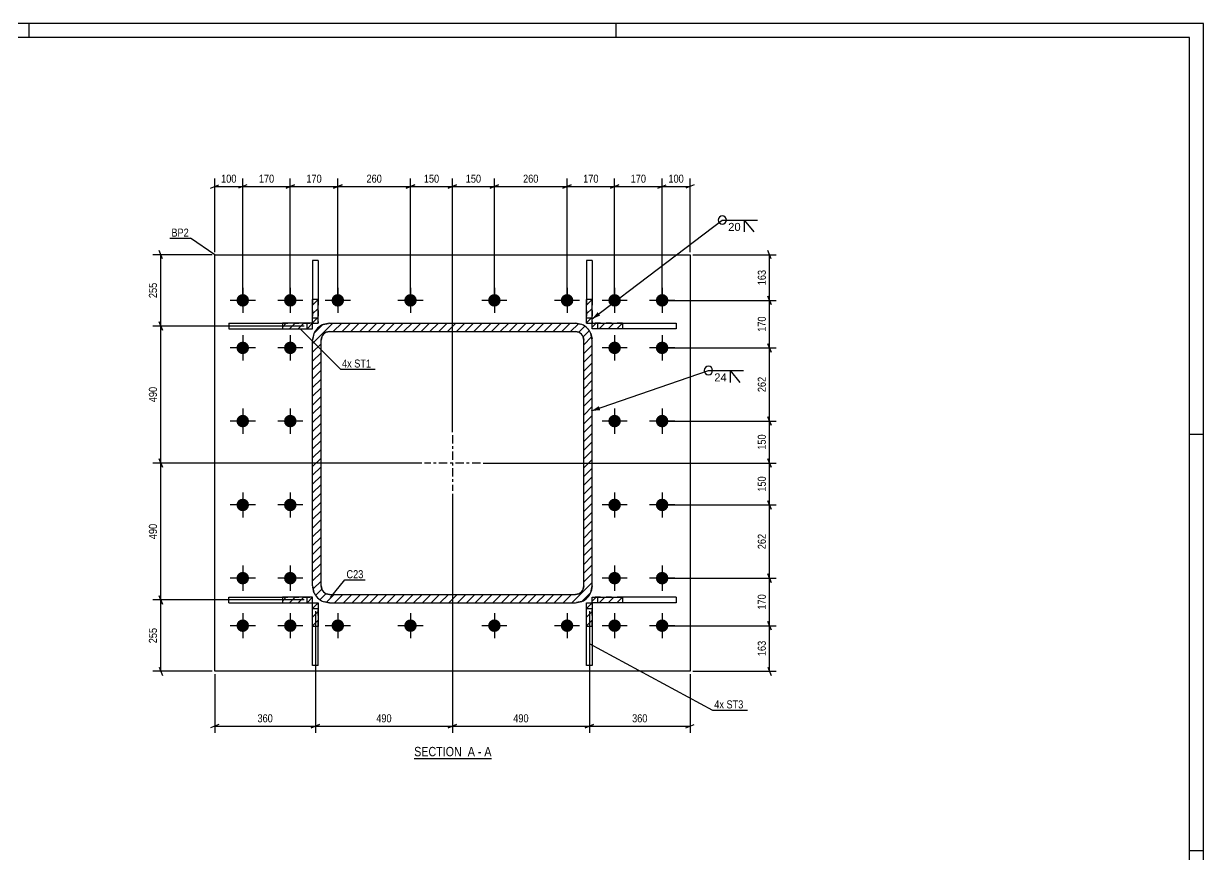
# Model space of a CAD drawing. Header units: millimetres. Extents: x 0 to 841, y 0 to 594.
# Drawn here: x 419 to 841, y 296.7 to 594 of the extents above; entities that cross this region are included whole.
import ezdxf

# ---------------------------------------------------------------- set-up
doc = ezdxf.new("R2010")
doc.units = ezdxf.units.MM
doc.linetypes.add('DXK_LINE_DOT2', pattern=[3.9198, 1.9599, -1.9599])
doc.linetypes.add('DXK_LINE_DOT3', pattern=[5.9187, 2.979, -0.9799, 0.9799, -0.9799])
doc.styles.add('Arial', font='ARIAL.TTF', dxfattribs={"height": 0.2})
doc.styles.add('Arial Narrow', font='ARIALN.TTF', dxfattribs={"height": 0.2})

# ---------------------------------------------------------------- blocks, each defined once
blk = doc.blocks.new('Unknown-727412544-1129')
at = {"color": 5, "linetype": 'Continuous'}
for p, q in [((841, 594), (0, 594)), ((421, 589), (421, 594)), ((631, 589), (631, 594)), ((841, 0), (841, 594)), ((836, 589), (5, 589)), ((836, 5), (836, 589)), ((841, 447), (836, 447)), ((841, 298), (836, 298))]:
    blk.add_line(p, q, dxfattribs=at)
blk = doc.blocks.new('Unknown-727412544-13 - 1635')
at = {"color": 6, "linetype": 'Continuous'}
blk.add_line((558.71, 331.1), (586.36, 331.1), dxfattribs=at)
at = {"color": 0, "linetype": 'Continuous'}
blk.add_wipeout([(576.82, 331.85), (576.82, 335.35), (558.71, 335.35), (558.71, 331.85)], dxfattribs=at)
at = {"color": 7, "linetype": 'Continuous', "style": 'Arial Narrow'}
blk.add_text('SECTION ', height=3.34, dxfattribs=at).set_placement((558.71, 331.85))
at = {"color": 0, "linetype": 'Continuous'}
blk.add_wipeout([(580.43, 331.85), (580.43, 335.35), (577.87, 335.35), (577.87, 331.85)], dxfattribs=at)
blk.add_wipeout([(582.75, 331.85), (582.75, 335.35), (581.48, 335.35), (581.48, 331.85)], dxfattribs=at)
at = {"color": 7, "linetype": 'Continuous', "style": 'Arial Narrow'}
blk.add_text('A', height=3.34, dxfattribs=at).set_placement((577.87, 331.85))
at = {"color": 0, "linetype": 'Continuous'}
blk.add_wipeout([(586.36, 331.85), (586.36, 335.35), (583.8, 335.35), (583.8, 331.85)], dxfattribs=at)
at = {"color": 7, "linetype": 'Continuous', "style": 'Arial Narrow'}
for s, p in [('A', (583.8, 331.85)), ('-', (581.48, 331.85))]:
    blk.add_text(s, height=3.34, dxfattribs=at).set_placement(p)
blk = doc.blocks.new('Part-727412544-1662 - 1635')
at = {"linetype": 'Continuous'}
h = blk.add_hatch(dxfattribs=at)
h.set_pattern_fill('', scale=0.7, style=0, pattern_type=0)
h.set_pattern_definition([(45, (633.218, 388.7747), (-1.57154, 1.57154), [])])
h.paths.add_polyline_path([(633.22, 386.77), (633.22, 388.77), (622.39, 388.77), (622.39, 386.77)])
at = {"color": 7, "linetype": 'DXK_LINE_DOT2'}
for p, q in [((633.22, 388.77), (622.39, 388.77)), ((622.39, 386.77), (622.39, 388.77)), ((624.39, 386.77), (624.39, 388.77)), ((633.22, 386.77), (622.39, 386.77))]:
    blk.add_line(p, q, dxfattribs=at)
at = {"color": 2, "linetype": 'Continuous'}
for p, q in [((622.39, 388.77), (633.22, 388.77)), ((622.39, 386.77), (622.39, 388.77)), ((652.39, 388.77), (633.22, 388.77)), ((633.22, 388.77), (633.22, 386.77)), ((652.39, 388.77), (652.39, 386.77)), ((633.22, 386.77), (622.39, 386.77)), ((652.39, 386.77), (633.22, 386.77))]:
    blk.add_line(p, q, dxfattribs=at)
blk = doc.blocks.new('Part-727412544-2307 - 1635')
at = {"linetype": 'Continuous'}
h = blk.add_hatch(dxfattribs=at)
h.set_pattern_fill('', scale=0.7, style=0, pattern_type=0)
h.set_pattern_definition([(45, (524.3922, 495.236), (-1.57154, 1.57154), [])])
h.paths.add_polyline_path([(524.39, 486.77), (524.39, 495.24), (522.39, 495.24), (522.39, 486.77)])
at = {"color": 2, "linetype": 'Continuous'}
for p, q in [((524.39, 509.27), (522.39, 509.27)), ((522.39, 509.27), (522.39, 495.24)), ((524.39, 509.27), (524.39, 495.24)), ((522.39, 486.77), (522.39, 495.24)), ((524.39, 495.24), (522.39, 495.24)), ((524.39, 486.77), (524.39, 495.24)), ((522.39, 486.77), (524.39, 486.77))]:
    blk.add_line(p, q, dxfattribs=at)
at = {"color": 7, "linetype": 'DXK_LINE_DOT2'}
for p, q in [((522.39, 495.24), (522.39, 486.77)), ((524.39, 495.24), (524.39, 486.77)), ((522.39, 488.77), (524.39, 488.77)), ((522.39, 486.77), (524.39, 486.77))]:
    blk.add_line(p, q, dxfattribs=at)
blk = doc.blocks.new('Part-727412544-1642 - 1635')
at = {"color": 2, "linetype": 'Continuous'}
for p, q in [((487.39, 511.27), (657.39, 511.27)), ((487.39, 362.27), (487.39, 511.27)), ((657.39, 511.27), (657.39, 362.27)), ((657.39, 362.27), (487.39, 362.27))]:
    blk.add_line(p, q, dxfattribs=at)
blk = doc.blocks.new('Part-727412544-1657 - 1635')
at = {"linetype": 'Continuous'}
h = blk.add_hatch(dxfattribs=at)
h.set_pattern_fill('', scale=0.7, style=0, pattern_type=0)
h.set_pattern_definition([(45, (633.218, 486.7747), (-1.57154, 1.57154), [])])
h.paths.add_polyline_path([(633.22, 484.77), (633.22, 486.77), (622.39, 486.77), (622.39, 484.77)])
at = {"color": 7, "linetype": 'DXK_LINE_DOT2'}
for p, q in [((633.22, 486.77), (622.39, 486.77)), ((622.39, 484.77), (622.39, 486.77)), ((624.39, 484.77), (624.39, 486.77)), ((633.22, 484.77), (622.39, 484.77))]:
    blk.add_line(p, q, dxfattribs=at)
at = {"color": 2, "linetype": 'Continuous'}
for p, q in [((622.39, 486.77), (633.22, 486.77)), ((622.39, 484.77), (622.39, 486.77)), ((633.22, 486.77), (652.39, 486.77)), ((633.22, 486.77), (633.22, 484.77)), ((652.39, 486.77), (652.39, 484.77)), ((633.22, 484.77), (622.39, 484.77)), ((652.39, 484.77), (633.22, 484.77))]:
    blk.add_line(p, q, dxfattribs=at)
blk = doc.blocks.new('Part-727412544-1667 - 1635')
at = {"linetype": 'Continuous'}
h = blk.add_hatch(dxfattribs=at)
h.set_pattern_fill('', scale=0.7, style=0, pattern_type=0)
h.set_pattern_definition([(45, (522.3922, 486.7747), (-1.57154, 1.57154), [])])
h.paths.add_polyline_path([(522.39, 484.77), (522.39, 486.77), (511.57, 486.77), (511.57, 484.77)])
at = {"color": 2, "linetype": 'Continuous'}
for p, q in [((492.39, 486.77), (511.57, 486.77)), ((492.39, 486.77), (492.39, 484.77)), ((522.39, 486.77), (511.57, 486.77)), ((511.57, 486.77), (511.57, 484.77)), ((522.39, 484.77), (522.39, 486.77)), ((492.39, 484.77), (511.57, 484.77)), ((511.57, 484.77), (522.39, 484.77))]:
    blk.add_line(p, q, dxfattribs=at)
at = {"color": 7, "linetype": 'DXK_LINE_DOT2'}
for p, q in [((511.57, 486.77), (522.39, 486.77)), ((520.39, 484.77), (520.39, 486.77)), ((522.39, 484.77), (522.39, 486.77)), ((511.57, 484.77), (522.39, 484.77))]:
    blk.add_line(p, q, dxfattribs=at)
blk = doc.blocks.new('Part-727412544-1672 - 1635')
at = {"linetype": 'Continuous'}
h = blk.add_hatch(dxfattribs=at)
h.set_pattern_fill('', scale=0.7, style=0, pattern_type=0)
h.set_pattern_definition([(45, (522.3922, 388.7747), (-1.57154, 1.57154), [])])
h.paths.add_polyline_path([(522.39, 386.77), (522.39, 388.77), (511.57, 388.77), (511.57, 386.77)])
at = {"color": 2, "linetype": 'Continuous'}
for p, q in [((492.39, 388.77), (511.57, 388.77)), ((492.39, 386.77), (492.39, 388.77)), ((522.39, 388.77), (511.57, 388.77)), ((511.57, 388.77), (511.57, 386.77)), ((522.39, 386.77), (522.39, 388.77)), ((492.39, 386.77), (511.57, 386.77)), ((511.57, 386.77), (522.39, 386.77))]:
    blk.add_line(p, q, dxfattribs=at)
at = {"color": 7, "linetype": 'DXK_LINE_DOT2'}
for p, q in [((511.57, 388.77), (522.39, 388.77)), ((520.39, 386.77), (520.39, 388.77)), ((522.39, 386.77), (522.39, 388.77)), ((511.57, 386.77), (522.39, 386.77))]:
    blk.add_line(p, q, dxfattribs=at)
blk = doc.blocks.new('Part-727412544-1678 - 1635')
at = {"linetype": 'Continuous'}
h = blk.add_hatch(dxfattribs=at)
h.set_pattern_fill('', scale=0.7, style=0, pattern_type=0)
h.set_pattern_definition([(45, (618.6891, 387.2314), (-1.571545, 1.571545), [])])
h.paths.add_polyline_path([(616.39, 386.77), (618.69, 387.23), (620.64, 388.53), (621.94, 390.48), (622.39, 392.77), (622.39, 480.77), (621.94, 483.07), (620.64, 485.02), (618.69, 486.32), (616.39, 486.77), (528.39, 486.77), (526.1, 486.32), (524.15, 485.02), (522.85, 483.07), (522.39, 480.77), (522.39, 392.77), (522.85, 390.48), (524.15, 388.53), (526.1, 387.23), (528.39, 386.77)])
h.paths.add_polyline_path([(527.24, 390), (526.27, 390.65), (525.62, 391.63), (525.39, 392.77), (525.39, 480.77), (525.62, 481.92), (526.27, 482.9), (527.24, 483.55), (528.39, 483.77), (616.39, 483.77), (617.54, 483.55), (618.51, 482.9), (619.16, 481.92), (619.39, 480.77), (619.39, 392.77), (619.16, 391.63), (618.51, 390.65), (617.54, 390), (616.39, 389.77), (528.39, 389.77)])
at = {"color": 7, "linetype": 'DXK_LINE_DOT2'}
for p, q in [((526.1, 486.32), (528.39, 486.77)), ((528.39, 486.77), (616.39, 486.77)), ((616.39, 486.77), (618.69, 486.32)), ((522.39, 480.77), (522.85, 483.07)), ((525.62, 481.92), (525.39, 480.77)), ((528.39, 483.77), (527.24, 483.55)), ((528.39, 483.77), (616.39, 483.77)), ((617.54, 483.55), (616.39, 483.77)), ((619.39, 480.77), (619.16, 481.92)), ((621.94, 483.07), (622.39, 480.77)), ((522.39, 392.77), (522.39, 480.77)), ((525.39, 392.77), (525.39, 480.77)), ((619.39, 392.77), (619.39, 480.77)), ((622.39, 392.77), (622.39, 480.77)), ((522.85, 390.48), (522.39, 392.77)), ((525.39, 392.77), (525.62, 391.63)), ((619.16, 391.63), (619.39, 392.77)), ((622.39, 392.77), (621.94, 390.48)), ((527.24, 390), (528.39, 389.77)), ((528.39, 389.77), (616.39, 389.77)), ((616.39, 389.77), (617.54, 390)), ((528.39, 386.77), (526.1, 387.23)), ((528.39, 386.77), (616.39, 386.77)), ((618.69, 387.23), (616.39, 386.77))]:
    blk.add_line(p, q, dxfattribs=at)
at = {"color": 2, "linetype": 'Continuous'}
for p, q in [((528.39, 486.77), (526.1, 486.32)), ((528.39, 486.77), (616.39, 486.77)), ((618.69, 486.32), (616.39, 486.77)), ((522.85, 483.07), (522.39, 480.77)), ((525.39, 480.77), (525.62, 481.92)), ((527.24, 483.55), (528.39, 483.77)), ((528.39, 483.77), (616.39, 483.77)), ((616.39, 483.77), (617.54, 483.55)), ((619.16, 481.92), (619.39, 480.77)), ((622.39, 480.77), (621.94, 483.07)), ((522.39, 392.77), (522.39, 480.77)), ((525.39, 392.77), (525.39, 480.77)), ((619.39, 392.77), (619.39, 480.77)), ((622.39, 392.77), (622.39, 480.77)), ((522.39, 392.77), (522.85, 390.48)), ((525.62, 391.63), (525.39, 392.77)), ((619.39, 392.77), (619.16, 391.63)), ((621.94, 390.48), (622.39, 392.77)), ((528.39, 389.77), (527.24, 390)), ((528.39, 389.77), (616.39, 389.77)), ((617.54, 390), (616.39, 389.77)), ((526.1, 387.23), (528.39, 386.77)), ((528.39, 386.77), (616.39, 386.77)), ((616.39, 386.77), (618.69, 387.23))]:
    blk.add_line(p, q, dxfattribs=at)
at = {"color": 7, "linetype": 'DXK_LINE_DOT3'}
for p, q in [((572.39, 446.77), (572.39, 426.77)), ((582.39, 436.77), (562.39, 436.77))]:
    blk.add_line(p, q, dxfattribs=at)
at = {"color": 7, "linetype": 'DXK_LINE_DOT2'}
for centre, radius, start, end in [((528.39, 480.77), 6, 112.5, 157.5), ((616.39, 480.77), 6, 22.5, 67.5), ((528.39, 480.77), 3, 112.5, 157.5), ((616.39, 480.77), 3, 22.5, 67.5), ((528.39, 392.77), 6, 202.5, 247.5), ((528.39, 392.77), 3, 202.5, 247.5), ((616.39, 392.77), 3, 292.5, 337.5), ((616.39, 392.77), 6, 292.5, 337.5)]:
    blk.add_arc(centre, radius, start, end, dxfattribs=at)
at = {"color": 2, "linetype": 'Continuous'}
for centre, radius, start, end in [((528.39, 480.77), 6, 112.5, 157.5), ((616.39, 480.77), 6, 22.5, 67.5), ((528.39, 480.77), 3, 112.5, 157.5), ((616.39, 480.77), 3, 22.5, 67.5), ((528.39, 392.77), 6, 202.5, 247.5), ((528.39, 392.77), 3, 202.5, 247.5), ((616.39, 392.77), 3, 292.5, 337.5), ((616.39, 392.77), 6, 292.5, 337.5)]:
    blk.add_arc(centre, radius, start, end, dxfattribs=at)
blk = doc.blocks.new('Bolt-727412544-1679 - 1635')
at = {"linetype": 'Continuous'}
for points in [[(499.64, 494.97, -1), (495.14, 494.97, -1)], [(516.64, 494.97, -1), (512.14, 494.97, -1)], [(533.64, 494.97, -1), (529.14, 494.97, -1)], [(559.64, 494.97, -1), (555.14, 494.97, -1)], [(589.64, 494.97, -1), (585.14, 494.97, -1)], [(615.64, 494.97, -1), (611.14, 494.97, -1)], [(632.64, 494.97, -1), (628.14, 494.97, -1)], [(649.64, 494.97, -1), (645.14, 494.97, -1)], [(499.64, 477.97, -1), (495.14, 477.97, -1)], [(516.64, 477.97, -1), (512.14, 477.97, -1)], [(632.64, 477.97, -1), (628.14, 477.97, -1)], [(649.64, 477.97, -1), (645.14, 477.97, -1)], [(499.64, 451.77, -1), (495.14, 451.77, -1)], [(516.64, 451.77, -1), (512.14, 451.77, -1)], [(632.64, 451.77, -1), (628.14, 451.77, -1)], [(649.64, 451.77, -1), (645.14, 451.77, -1)], [(499.64, 421.77, -1), (495.14, 421.77, -1)], [(516.64, 421.77, -1), (512.14, 421.77, -1)], [(632.64, 421.77, -1), (628.14, 421.77, -1)], [(649.64, 421.77, -1), (645.14, 421.77, -1)], [(499.64, 395.57, -1), (495.14, 395.57, -1)], [(516.64, 395.57, -1), (512.14, 395.57, -1)], [(632.64, 395.57, -1), (628.14, 395.57, -1)], [(649.64, 395.57, -1), (645.14, 395.57, -1)], [(499.64, 378.57, -1), (495.14, 378.57, -1)], [(516.64, 378.57, -1), (512.14, 378.57, -1)], [(533.64, 378.57, -1), (529.14, 378.57, -1)], [(559.64, 378.57, -1), (555.14, 378.57, -1)], [(589.64, 378.57, -1), (585.14, 378.57, -1)], [(615.64, 378.57, -1), (611.14, 378.57, -1)], [(632.64, 378.57, -1), (628.14, 378.57, -1)], [(649.64, 378.57, -1), (645.14, 378.57, -1)]]:
    blk.add_hatch(color=1, dxfattribs=at).paths.add_polyline_path(points)
at = {"color": 1, "linetype": 'Continuous'}
for p, q in [((497.39, 499.47), (497.39, 490.47)), ((514.39, 499.47), (514.39, 490.47)), ((531.39, 499.47), (531.39, 490.47)), ((557.39, 499.47), (557.39, 490.47)), ((587.39, 499.47), (587.39, 490.47)), ((613.39, 499.47), (613.39, 490.47)), ((630.39, 499.47), (630.39, 490.47)), ((647.39, 499.47), (647.39, 490.47)), ((501.89, 494.97), (492.89, 494.97)), ((518.89, 494.97), (509.89, 494.97)), ((535.89, 494.97), (526.89, 494.97)), ((561.89, 494.97), (552.89, 494.97)), ((591.89, 494.97), (582.89, 494.97)), ((617.89, 494.97), (608.89, 494.97)), ((634.89, 494.97), (625.89, 494.97)), ((651.89, 494.97), (642.89, 494.97)), ((497.39, 482.47), (497.39, 473.47)), ((514.39, 482.47), (514.39, 473.47)), ((630.39, 482.47), (630.39, 473.47)), ((647.39, 482.47), (647.39, 473.47)), ((501.89, 477.97), (492.89, 477.97)), ((518.89, 477.97), (509.89, 477.97)), ((634.89, 477.97), (625.89, 477.97)), ((651.89, 477.97), (642.89, 477.97)), ((497.39, 456.27), (497.39, 447.27)), ((514.39, 456.27), (514.39, 447.27)), ((630.39, 456.27), (630.39, 447.27)), ((647.39, 456.27), (647.39, 447.27)), ((501.89, 451.77), (492.89, 451.77)), ((518.89, 451.77), (509.89, 451.77)), ((634.89, 451.77), (625.89, 451.77)), ((651.89, 451.77), (642.89, 451.77)), ((497.39, 426.27), (497.39, 417.27)), ((514.39, 426.27), (514.39, 417.27)), ((630.39, 426.27), (630.39, 417.27)), ((647.39, 426.27), (647.39, 417.27)), ((501.89, 421.77), (492.89, 421.77)), ((518.89, 421.77), (509.89, 421.77)), ((634.89, 421.77), (625.89, 421.77)), ((651.89, 421.77), (642.89, 421.77)), ((497.39, 400.07), (497.39, 391.07)), ((514.39, 400.07), (514.39, 391.07)), ((630.39, 400.07), (630.39, 391.07)), ((647.39, 400.07), (647.39, 391.07)), ((501.89, 395.57), (492.89, 395.57)), ((518.89, 395.57), (509.89, 395.57)), ((634.89, 395.57), (625.89, 395.57)), ((651.89, 395.57), (642.89, 395.57)), ((497.39, 383.07), (497.39, 374.07)), ((514.39, 383.07), (514.39, 374.07)), ((531.39, 383.07), (531.39, 374.07)), ((557.39, 383.07), (557.39, 374.07)), ((587.39, 383.07), (587.39, 374.07)), ((613.39, 383.07), (613.39, 374.07)), ((630.39, 383.07), (630.39, 374.07)), ((647.39, 383.07), (647.39, 374.07)), ((501.89, 378.57), (492.89, 378.57)), ((518.89, 378.57), (509.89, 378.57)), ((535.89, 378.57), (526.89, 378.57)), ((561.89, 378.57), (552.89, 378.57)), ((591.89, 378.57), (582.89, 378.57)), ((617.89, 378.57), (608.89, 378.57)), ((634.89, 378.57), (625.89, 378.57)), ((651.89, 378.57), (642.89, 378.57))]:
    blk.add_line(p, q, dxfattribs=at)
blk = doc.blocks.new('Part-727412544-2305 - 1635')
at = {"linetype": 'Continuous'}
h = blk.add_hatch(dxfattribs=at)
h.set_pattern_fill('', scale=0.7, style=0, pattern_type=0)
h.set_pattern_definition([(45, (622.3928, 495.236), (-1.57154, 1.57154), [])])
h.paths.add_polyline_path([(622.39, 486.77), (622.39, 495.24), (620.39, 495.24), (620.39, 486.77)])
at = {"color": 2, "linetype": 'Continuous'}
for p, q in [((620.39, 509.27), (620.39, 495.24)), ((622.39, 509.27), (620.39, 509.27)), ((622.39, 509.27), (622.39, 495.24)), ((620.39, 486.77), (620.39, 495.24)), ((622.39, 495.24), (620.39, 495.24)), ((622.39, 486.77), (622.39, 495.24)), ((620.39, 486.77), (622.39, 486.77))]:
    blk.add_line(p, q, dxfattribs=at)
at = {"color": 7, "linetype": 'DXK_LINE_DOT2'}
for p, q in [((620.39, 495.24), (620.39, 486.77)), ((622.39, 495.24), (622.39, 486.77)), ((620.39, 488.77), (622.39, 488.77)), ((620.39, 486.77), (622.39, 486.77))]:
    blk.add_line(p, q, dxfattribs=at)
blk = doc.blocks.new('Part-727412544-2306 - 1635')
at = {"linetype": 'Continuous'}
h = blk.add_hatch(dxfattribs=at)
h.set_pattern_fill('', scale=0.7, style=0, pattern_type=0)
h.set_pattern_definition([(45, (622.3928, 386.7747), (-1.57154, 1.57154), [])])
h.paths.add_polyline_path([(622.39, 378.31), (622.39, 386.77), (620.39, 386.77), (620.39, 378.31)])
at = {"color": 7, "linetype": 'DXK_LINE_DOT2'}
for p, q in [((620.39, 378.31), (620.39, 386.77)), ((620.39, 386.77), (622.39, 386.77)), ((620.39, 384.77), (622.39, 384.77)), ((622.39, 378.31), (622.39, 386.77))]:
    blk.add_line(p, q, dxfattribs=at)
at = {"color": 2, "linetype": 'Continuous'}
for p, q in [((620.39, 378.31), (620.39, 386.77)), ((620.39, 386.77), (622.39, 386.77)), ((622.39, 386.77), (622.39, 378.31)), ((620.39, 364.27), (620.39, 378.31)), ((622.39, 378.31), (620.39, 378.31)), ((622.39, 378.31), (622.39, 364.27)), ((622.39, 364.27), (620.39, 364.27))]:
    blk.add_line(p, q, dxfattribs=at)
blk = doc.blocks.new('Part-727412544-2308 - 1635')
at = {"linetype": 'Continuous'}
h = blk.add_hatch(dxfattribs=at)
h.set_pattern_fill('', scale=0.7, style=0, pattern_type=0)
h.set_pattern_definition([(45, (524.3922, 386.7747), (-1.57154, 1.57154), [])])
h.paths.add_polyline_path([(524.39, 378.31), (524.39, 386.77), (522.39, 386.77), (522.39, 378.31)])
at = {"color": 7, "linetype": 'DXK_LINE_DOT2'}
for p, q in [((522.39, 378.31), (522.39, 386.77)), ((522.39, 386.77), (524.39, 386.77)), ((522.39, 384.77), (524.39, 384.77)), ((524.39, 378.31), (524.39, 386.77))]:
    blk.add_line(p, q, dxfattribs=at)
at = {"color": 2, "linetype": 'Continuous'}
for p, q in [((522.39, 378.31), (522.39, 386.77)), ((522.39, 386.77), (524.39, 386.77)), ((524.39, 386.77), (524.39, 378.31)), ((522.39, 364.27), (522.39, 378.31)), ((524.39, 378.31), (522.39, 378.31)), ((524.39, 364.27), (524.39, 378.31)), ((524.39, 364.27), (522.39, 364.27))]:
    blk.add_line(p, q, dxfattribs=at)
blk = doc.blocks.new('StraightDimension-727412544-4940 - 1635')
at = {"color": 7, "linetype": 'Continuous'}
for p, q in [((486.39, 511.27), (465.18, 511.27)), ((468.63, 509.77), (467.43, 512.77)), ((468.03, 485.77), (468.03, 511.27)), ((519.39, 485.77), (465.18, 485.77)), ((467.43, 487.27), (468.63, 484.27))]:
    blk.add_line(p, q, dxfattribs=at)
at = {"color": 0}
blk.add_wipeout([(467.28, 501.87), (463.08, 501.87), (463.08, 495.18), (467.28, 495.18)], dxfattribs=at)
at = {"color": 3, "style": 'Arial Narrow'}
blk.add_text('255', height=2.863, rotation=90.0002, dxfattribs=at).set_placement((466.68, 495.78))
blk = doc.blocks.new('StraightDimension-727412544-2512 - 1635')
at = {"color": 7, "linetype": 'Continuous'}
for p, q in [((485.89, 535.13), (488.89, 536.33)), ((487.39, 512.27), (487.39, 538.58)), ((498.89, 536.33), (495.89, 535.13)), ((497.39, 495.97), (497.39, 538.58)), ((487.39, 535.73), (497.39, 535.73))]:
    blk.add_line(p, q, dxfattribs=at)
at = {"color": 0}
blk.add_wipeout([(495.74, 536.48), (495.74, 540.68), (489.05, 540.68), (489.05, 536.48)], dxfattribs=at)
at = {"color": 3, "style": 'Arial Narrow'}
blk.add_text('100', height=2.863, dxfattribs=at).set_placement((489.65, 537.08))
blk = doc.blocks.new('StraightDimension-727412544-2396 - 1635')
at = {"color": 7, "linetype": 'Continuous'}
for p, q in [((686.42, 420.27), (685.22, 423.27)), ((648.39, 421.77), (688.22, 421.77)), ((685.82, 395.57), (685.82, 421.77)), ((685.22, 397.07), (686.42, 394.07)), ((648.39, 395.57), (688.22, 395.57))]:
    blk.add_line(p, q, dxfattribs=at)
at = {"color": 0}
blk.add_wipeout([(685.07, 412.02), (680.87, 412.02), (680.87, 405.33), (685.07, 405.33)], dxfattribs=at)
at = {"color": 3, "style": 'Arial Narrow'}
blk.add_text('262', height=2.863, rotation=90.0002, dxfattribs=at).set_placement((684.47, 405.93))
blk = doc.blocks.new('StraightDimension-727412544-2506 - 1635')
at = {"color": 7, "linetype": 'Continuous'}
for p, q in [((588.89, 536.33), (585.89, 535.13)), ((587.39, 495.97), (587.39, 538.58)), ((611.89, 535.13), (614.89, 536.33)), ((613.39, 495.97), (613.39, 538.58)), ((587.39, 535.73), (613.39, 535.73))]:
    blk.add_line(p, q, dxfattribs=at)
at = {"color": 0}
blk.add_wipeout([(603.74, 536.48), (603.74, 540.68), (597.05, 540.68), (597.05, 536.48)], dxfattribs=at)
at = {"color": 3, "style": 'Arial Narrow'}
blk.add_text('260', height=2.863, dxfattribs=at).set_placement((597.65, 537.08))
blk = doc.blocks.new('StraightDimension-727412544-2509 - 1635')
at = {"color": 7, "linetype": 'Continuous'}
for p, q in [((532.89, 536.33), (529.89, 535.13)), ((531.39, 495.97), (531.39, 538.58)), ((555.89, 535.13), (558.89, 536.33)), ((557.39, 495.97), (557.39, 538.58)), ((531.39, 535.73), (557.39, 535.73))]:
    blk.add_line(p, q, dxfattribs=at)
at = {"color": 0}
blk.add_wipeout([(547.74, 536.48), (547.74, 540.68), (541.05, 540.68), (541.05, 536.48)], dxfattribs=at)
at = {"color": 3, "style": 'Arial Narrow'}
blk.add_text('260', height=2.863, dxfattribs=at).set_placement((541.65, 537.08))
blk = doc.blocks.new('StraightDimension-727412544-2511 - 1635')
at = {"color": 7, "linetype": 'Continuous'}
for p, q in [((498.89, 536.33), (495.89, 535.13)), ((497.39, 495.97), (497.39, 538.58)), ((512.89, 535.13), (515.89, 536.33)), ((514.39, 495.97), (514.39, 538.58)), ((497.39, 535.73), (514.39, 535.73))]:
    blk.add_line(p, q, dxfattribs=at)
at = {"color": 0}
blk.add_wipeout([(509.24, 536.48), (509.24, 540.68), (502.55, 540.68), (502.55, 536.48)], dxfattribs=at)
at = {"color": 3, "style": 'Arial Narrow'}
blk.add_text('170', height=2.863, dxfattribs=at).set_placement((503.15, 537.08))
blk = doc.blocks.new('StraightDimension-727412544-2510 - 1635')
at = {"color": 7, "linetype": 'Continuous'}
for p, q in [((515.89, 536.33), (512.89, 535.13)), ((514.39, 495.97), (514.39, 538.58)), ((529.89, 535.13), (532.89, 536.33)), ((531.39, 495.97), (531.39, 538.58)), ((514.39, 535.73), (531.39, 535.73))]:
    blk.add_line(p, q, dxfattribs=at)
at = {"color": 0}
blk.add_wipeout([(526.24, 536.48), (526.24, 540.68), (519.55, 540.68), (519.55, 536.48)], dxfattribs=at)
at = {"color": 3, "style": 'Arial Narrow'}
blk.add_text('170', height=2.863, dxfattribs=at).set_placement((520.15, 537.08))
blk = doc.blocks.new('StraightDimension-727412544-1758 - 1635')
at = {"color": 7, "linetype": 'Continuous'}
for p, q in [((621.39, 383.77), (621.39, 340.25)), ((657.39, 361.27), (657.39, 340.25)), ((622.89, 343.25), (619.89, 342.05)), ((621.39, 342.65), (657.39, 342.65)), ((655.89, 342.05), (658.89, 343.25))]:
    blk.add_line(p, q, dxfattribs=at)
at = {"color": 0}
blk.add_wipeout([(642.74, 343.4), (642.74, 347.6), (636.05, 347.6), (636.05, 343.4)], dxfattribs=at)
at = {"color": 3, "style": 'Arial Narrow'}
blk.add_text('360', height=2.863, dxfattribs=at).set_placement((636.65, 344))
blk = doc.blocks.new('StraightDimension-727412544-2398 - 1635')
at = {"color": 7, "linetype": 'Continuous'}
for p, q in [((686.42, 377.07), (685.22, 380.07)), ((648.39, 378.57), (688.22, 378.57)), ((685.82, 362.27), (685.82, 378.57)), ((685.22, 363.77), (686.42, 360.77)), ((658.39, 362.27), (688.22, 362.27))]:
    blk.add_line(p, q, dxfattribs=at)
at = {"color": 0}
blk.add_wipeout([(685.07, 373.77), (680.87, 373.77), (680.87, 367.08), (685.07, 367.08)], dxfattribs=at)
at = {"color": 3, "style": 'Arial Narrow'}
blk.add_text('163', height=2.863, rotation=90.0002, dxfattribs=at).set_placement((684.47, 367.68))
blk = doc.blocks.new('StraightDimension-727412544-1759 - 1635')
at = {"color": 7, "linetype": 'Continuous'}
for p, q in [((572.39, 425.77), (572.39, 340.25)), ((621.39, 383.77), (621.39, 340.25)), ((573.89, 343.25), (570.89, 342.05)), ((572.39, 342.65), (621.39, 342.65)), ((619.89, 342.05), (622.89, 343.25))]:
    blk.add_line(p, q, dxfattribs=at)
at = {"color": 0}
blk.add_wipeout([(600.24, 343.4), (600.24, 347.6), (593.55, 347.6), (593.55, 343.4)], dxfattribs=at)
at = {"color": 3, "style": 'Arial Narrow'}
blk.add_text('490', height=2.863, dxfattribs=at).set_placement((594.15, 344))
blk = doc.blocks.new('StraightDimension-727412544-1760 - 1635')
at = {"color": 7, "linetype": 'Continuous'}
for p, q in [((572.39, 425.77), (572.39, 340.25)), ((523.39, 383.77), (523.39, 340.25)), ((524.89, 343.25), (521.89, 342.05)), ((523.39, 342.65), (572.39, 342.65)), ((570.89, 342.05), (573.89, 343.25))]:
    blk.add_line(p, q, dxfattribs=at)
at = {"color": 0}
blk.add_wipeout([(551.24, 343.4), (551.24, 347.6), (544.55, 347.6), (544.55, 343.4)], dxfattribs=at)
at = {"color": 3, "style": 'Arial Narrow'}
blk.add_text('490', height=2.863, dxfattribs=at).set_placement((545.15, 344))
blk = doc.blocks.new('StraightDimension-727412544-1761 - 1635')
at = {"color": 7, "linetype": 'Continuous'}
for p, q in [((523.39, 383.77), (523.39, 340.25)), ((487.39, 361.27), (487.39, 340.25)), ((488.89, 343.25), (485.89, 342.05)), ((487.39, 342.65), (523.39, 342.65)), ((521.89, 342.05), (524.89, 343.25))]:
    blk.add_line(p, q, dxfattribs=at)
at = {"color": 0}
blk.add_wipeout([(508.74, 343.4), (508.74, 347.6), (502.05, 347.6), (502.05, 343.4)], dxfattribs=at)
at = {"color": 3, "style": 'Arial Narrow'}
blk.add_text('360', height=2.863, dxfattribs=at).set_placement((502.65, 344))
blk = doc.blocks.new('StraightDimension-727412544-2391 - 1635')
at = {"color": 7, "linetype": 'Continuous'}
for p, q in [((658.39, 511.27), (688.22, 511.27)), ((686.42, 509.77), (685.22, 512.77)), ((685.82, 494.97), (685.82, 511.27)), ((648.39, 494.97), (688.22, 494.97)), ((685.22, 496.47), (686.42, 493.47))]:
    blk.add_line(p, q, dxfattribs=at)
at = {"color": 0}
blk.add_wipeout([(685.07, 506.47), (680.87, 506.47), (680.87, 499.78), (685.07, 499.78)], dxfattribs=at)
at = {"color": 3, "style": 'Arial Narrow'}
blk.add_text('163', height=2.863, rotation=90.0002, dxfattribs=at).set_placement((684.47, 500.38))
blk = doc.blocks.new('StraightDimension-727412544-2392 - 1635')
at = {"color": 7, "linetype": 'Continuous'}
for p, q in [((648.39, 494.97), (688.22, 494.97)), ((686.42, 493.47), (685.22, 496.47)), ((685.82, 477.97), (685.82, 494.97)), ((648.39, 477.97), (688.22, 477.97)), ((685.22, 479.47), (686.42, 476.47))]:
    blk.add_line(p, q, dxfattribs=at)
at = {"color": 0}
blk.add_wipeout([(685.07, 489.82), (680.87, 489.82), (680.87, 483.13), (685.07, 483.13)], dxfattribs=at)
at = {"color": 3, "style": 'Arial Narrow'}
blk.add_text('170', height=2.863, rotation=90.0002, dxfattribs=at).set_placement((684.47, 483.73))
blk = doc.blocks.new('StraightDimension-727412544-2393 - 1635')
at = {"color": 7, "linetype": 'Continuous'}
for p, q in [((648.39, 477.97), (688.22, 477.97)), ((686.42, 476.47), (685.22, 479.47)), ((685.82, 451.77), (685.82, 477.97)), ((648.39, 451.77), (688.22, 451.77)), ((685.22, 453.27), (686.42, 450.27))]:
    blk.add_line(p, q, dxfattribs=at)
at = {"color": 0}
blk.add_wipeout([(685.07, 468.22), (680.87, 468.22), (680.87, 461.53), (685.07, 461.53)], dxfattribs=at)
at = {"color": 3, "style": 'Arial Narrow'}
blk.add_text('262', height=2.863, rotation=90.0002, dxfattribs=at).set_placement((684.47, 462.13))
blk = doc.blocks.new('StraightDimension-727412544-2394 - 1635')
at = {"color": 7, "linetype": 'Continuous'}
for p, q in [((648.39, 451.77), (688.22, 451.77)), ((686.42, 450.27), (685.22, 453.27)), ((685.82, 436.77), (685.82, 451.77)), ((583.39, 436.77), (688.22, 436.77)), ((685.22, 438.27), (686.42, 435.27))]:
    blk.add_line(p, q, dxfattribs=at)
at = {"color": 0}
blk.add_wipeout([(685.07, 447.62), (680.87, 447.62), (680.87, 440.93), (685.07, 440.93)], dxfattribs=at)
at = {"color": 3, "style": 'Arial Narrow'}
blk.add_text('150', height=2.863, rotation=90.0002, dxfattribs=at).set_placement((684.47, 441.53))
blk = doc.blocks.new('StraightDimension-727412544-2395 - 1635')
at = {"color": 7, "linetype": 'Continuous'}
for p, q in [((583.39, 436.77), (688.22, 436.77)), ((686.42, 435.27), (685.22, 438.27)), ((685.82, 421.77), (685.82, 436.77)), ((685.22, 423.27), (686.42, 420.27)), ((648.39, 421.77), (688.22, 421.77))]:
    blk.add_line(p, q, dxfattribs=at)
at = {"color": 0}
blk.add_wipeout([(685.07, 432.62), (680.87, 432.62), (680.87, 425.93), (685.07, 425.93)], dxfattribs=at)
at = {"color": 3, "style": 'Arial Narrow'}
blk.add_text('150', height=2.863, rotation=90.0002, dxfattribs=at).set_placement((684.47, 426.53))
blk = doc.blocks.new('StraightDimension-727412544-2397 - 1635')
at = {"color": 7, "linetype": 'Continuous'}
for p, q in [((686.42, 394.07), (685.22, 397.07)), ((648.39, 395.57), (688.22, 395.57)), ((685.82, 378.57), (685.82, 395.57)), ((685.22, 380.07), (686.42, 377.07)), ((648.39, 378.57), (688.22, 378.57))]:
    blk.add_line(p, q, dxfattribs=at)
at = {"color": 0}
blk.add_wipeout([(685.07, 390.42), (680.87, 390.42), (680.87, 383.73), (685.07, 383.73)], dxfattribs=at)
at = {"color": 3, "style": 'Arial Narrow'}
blk.add_text('170', height=2.863, rotation=90.0002, dxfattribs=at).set_placement((684.47, 384.33))
blk = doc.blocks.new('StraightDimension-727412544-2503 - 1635')
at = {"color": 7, "linetype": 'Continuous'}
for p, q in [((645.89, 535.13), (648.89, 536.33)), ((647.39, 495.97), (647.39, 538.58)), ((658.89, 536.33), (655.89, 535.13)), ((657.39, 512.27), (657.39, 538.58)), ((647.39, 535.73), (657.39, 535.73))]:
    blk.add_line(p, q, dxfattribs=at)
at = {"color": 0}
blk.add_wipeout([(655.74, 536.48), (655.74, 540.68), (649.05, 540.68), (649.05, 536.48)], dxfattribs=at)
at = {"color": 3, "style": 'Arial Narrow'}
blk.add_text('100', height=2.863, dxfattribs=at).set_placement((649.65, 537.08))
blk = doc.blocks.new('StraightDimension-727412544-2504 - 1635')
at = {"color": 7, "linetype": 'Continuous'}
for p, q in [((631.89, 536.33), (628.89, 535.13)), ((630.39, 495.97), (630.39, 538.58)), ((645.89, 535.13), (648.89, 536.33)), ((647.39, 495.97), (647.39, 538.58)), ((630.39, 535.73), (647.39, 535.73))]:
    blk.add_line(p, q, dxfattribs=at)
at = {"color": 0}
blk.add_wipeout([(642.24, 536.48), (642.24, 540.68), (635.55, 540.68), (635.55, 536.48)], dxfattribs=at)
at = {"color": 3, "style": 'Arial Narrow'}
blk.add_text('170', height=2.863, dxfattribs=at).set_placement((636.15, 537.08))
blk = doc.blocks.new('StraightDimension-727412544-4943 - 1635')
at = {"color": 7, "linetype": 'Continuous'}
for p, q in [((468.63, 386.27), (467.43, 389.27)), ((519.39, 387.77), (465.18, 387.77)), ((468.03, 362.27), (468.03, 387.77)), ((467.43, 363.77), (468.63, 360.77)), ((486.39, 362.27), (465.18, 362.27))]:
    blk.add_line(p, q, dxfattribs=at)
at = {"color": 0}
blk.add_wipeout([(467.28, 378.37), (463.08, 378.37), (463.08, 371.68), (467.28, 371.68)], dxfattribs=at)
at = {"color": 3, "style": 'Arial Narrow'}
blk.add_text('255', height=2.863, rotation=90.0002, dxfattribs=at).set_placement((466.68, 372.28))
blk = doc.blocks.new('StraightDimension-727412544-2505 - 1635')
at = {"color": 7, "linetype": 'Continuous'}
for p, q in [((614.89, 536.33), (611.89, 535.13)), ((613.39, 495.97), (613.39, 538.58)), ((628.89, 535.13), (631.89, 536.33)), ((630.39, 495.97), (630.39, 538.58)), ((613.39, 535.73), (630.39, 535.73))]:
    blk.add_line(p, q, dxfattribs=at)
at = {"color": 0}
blk.add_wipeout([(625.24, 536.48), (625.24, 540.68), (618.55, 540.68), (618.55, 536.48)], dxfattribs=at)
at = {"color": 3, "style": 'Arial Narrow'}
blk.add_text('170', height=2.863, dxfattribs=at).set_placement((619.15, 537.08))
blk = doc.blocks.new('StraightDimension-727412544-2507 - 1635')
at = {"color": 7, "linetype": 'Continuous'}
for p, q in [((573.89, 536.33), (570.89, 535.13)), ((572.39, 447.77), (572.39, 538.58)), ((585.89, 535.13), (588.89, 536.33)), ((587.39, 495.97), (587.39, 538.58)), ((572.39, 535.73), (587.39, 535.73))]:
    blk.add_line(p, q, dxfattribs=at)
at = {"color": 0}
blk.add_wipeout([(583.24, 536.48), (583.24, 540.68), (576.55, 540.68), (576.55, 536.48)], dxfattribs=at)
at = {"color": 3, "style": 'Arial Narrow'}
blk.add_text('150', height=2.863, dxfattribs=at).set_placement((577.15, 537.08))
blk = doc.blocks.new('StraightDimension-727412544-2508 - 1635')
at = {"color": 7, "linetype": 'Continuous'}
for p, q in [((558.89, 536.33), (555.89, 535.13)), ((557.39, 495.97), (557.39, 538.58)), ((570.89, 535.13), (573.89, 536.33)), ((572.39, 447.77), (572.39, 538.58)), ((557.39, 535.73), (572.39, 535.73))]:
    blk.add_line(p, q, dxfattribs=at)
at = {"color": 0}
blk.add_wipeout([(568.24, 536.48), (568.24, 540.68), (561.55, 540.68), (561.55, 536.48)], dxfattribs=at)
at = {"color": 3, "style": 'Arial Narrow'}
blk.add_text('150', height=2.863, dxfattribs=at).set_placement((562.15, 537.08))
blk = doc.blocks.new('StraightDimension-727412544-4941 - 1635')
at = {"color": 7, "linetype": 'Continuous'}
for p, q in [((519.39, 485.77), (465.18, 485.77)), ((468.63, 484.27), (467.43, 487.27)), ((468.03, 436.77), (468.03, 485.77)), ((561.39, 436.77), (465.18, 436.77)), ((467.43, 438.27), (468.63, 435.27))]:
    blk.add_line(p, q, dxfattribs=at)
at = {"color": 0}
blk.add_wipeout([(467.28, 464.62), (463.08, 464.62), (463.08, 457.93), (467.28, 457.93)], dxfattribs=at)
at = {"color": 3, "style": 'Arial Narrow'}
blk.add_text('490', height=2.863, rotation=90.0002, dxfattribs=at).set_placement((466.68, 458.53))
blk = doc.blocks.new('StraightDimension-727412544-4942 - 1635')
at = {"color": 7, "linetype": 'Continuous'}
for p, q in [((561.39, 436.77), (465.18, 436.77)), ((468.63, 435.27), (467.43, 438.27)), ((468.03, 387.77), (468.03, 436.77)), ((467.43, 389.27), (468.63, 386.27)), ((519.39, 387.77), (465.18, 387.77))]:
    blk.add_line(p, q, dxfattribs=at)
at = {"color": 0}
blk.add_wipeout([(467.28, 415.62), (463.08, 415.62), (463.08, 408.93), (467.28, 408.93)], dxfattribs=at)
at = {"color": 3, "style": 'Arial Narrow'}
blk.add_text('490', height=2.863, rotation=90.0002, dxfattribs=at).set_placement((466.68, 409.53))
blk = doc.blocks.new('Mark-727412544-1638 - 1635')
at = {"color": 0}
blk.add_wipeout([(478.09, 517.78), (478.09, 520.78), (471.87, 520.78), (471.87, 517.78)], dxfattribs=at)
blk.add_wipeout([(478.09, 517.78), (478.09, 520.78), (471.87, 520.78), (471.87, 517.78)], dxfattribs=at)
at = {"color": 30, "linetype": 'Continuous'}
for p in [(471.27, 517.18), (487.4, 511.27)]:
    blk.add_line(p, (478.69, 517.18), dxfattribs=at)
at = {"color": 3, "style": 'Arial Narrow'}
blk.add_text('BP2', height=2.863, dxfattribs=at).set_placement((471.87, 517.78))
blk = doc.blocks.new('Mark-727412544-1674 - 1635')
at = {"color": 0}
blk.add_wipeout([(540.52, 395.55), (540.52, 398.55), (534.49, 398.55), (534.49, 395.55)], dxfattribs=at)
blk.add_wipeout([(540.52, 395.55), (540.52, 398.55), (534.49, 398.55), (534.49, 395.55)], dxfattribs=at)
at = {"color": 30, "linetype": 'Continuous'}
for p, q in [((528.8, 388.61), (533.89, 394.95)), ((533.89, 394.95), (541.12, 394.95))]:
    blk.add_line(p, q, dxfattribs=at)
at = {"color": 3, "style": 'Arial Narrow'}
blk.add_text('C23', height=2.863, dxfattribs=at).set_placement((534.49, 395.55))
blk = doc.blocks.new('MarkSet-727412544-5036 - 1635')
at = {"color": 0}
blk.add_wipeout([(536.36, 470.93), (536.36, 473.93), (532.89, 473.93), (532.89, 470.93)], dxfattribs=at)
blk.add_wipeout([(536.36, 470.93), (536.36, 473.93), (532.89, 473.93), (532.89, 470.93)], dxfattribs=at)
at = {"color": 30, "linetype": 'Continuous'}
blk.add_line((517.92, 484.77), (532.29, 470.33), dxfattribs=at)
at = {"color": 0}
blk.add_wipeout([(543.29, 470.93), (543.29, 473.93), (537.26, 473.93), (537.26, 470.93)], dxfattribs=at)
blk.add_wipeout([(543.29, 470.93), (543.29, 473.93), (537.26, 473.93), (537.26, 470.93)], dxfattribs=at)
at = {"color": 30, "linetype": 'Continuous'}
blk.add_line((532.29, 470.33), (544.79, 470.33), dxfattribs=at)
at = {"color": 3, "style": 'Arial Narrow'}
for s, p in [('4x', (532.89, 470.93)), ('ST1', (537.26, 470.93))]:
    blk.add_text(s, height=2.863, dxfattribs=at).set_placement(p)
blk = doc.blocks.new('WeldMark-727412544-1819 - 1635')
at = {"linetype": 'Continuous'}
blk.add_hatch(color=30, dxfattribs=at).paths.add_polyline_path([(625.24, 455.69), (622.16, 455.42), (624.75, 457.11)])
at = {"color": 0}
blk.add_wipeout([(670.69, 465.78), (670.69, 469.18), (665.85, 469.18), (665.85, 465.78)], dxfattribs=at)
at = {"color": 30, "linetype": 'Continuous'}
for p, q in [((622.16, 455.42), (663.95, 469.88)), ((663.95, 469.88), (676.49, 469.88))]:
    blk.add_line(p, q, dxfattribs=at)
at = {"color": 3, "linetype": 'Continuous'}
for q in [(675.21, 465.59), (671.78, 465.59)]:
    blk.add_line((671.78, 469.88), q, dxfattribs=at)
for start, end in [(90, 270), (270, 90)]:
    blk.add_arc((663.95, 469.88), 1.5, start, end, dxfattribs=at)
at = {"color": 3, "style": 'Arial'}
blk.add_text('24', height=2.865, dxfattribs=at).set_placement((666.05, 465.98))
blk = doc.blocks.new('MarkSet-727412544-5046 - 1635')
at = {"color": 0}
blk.add_wipeout([(669.51, 348.97), (669.51, 351.97), (666.04, 351.97), (666.04, 348.97)], dxfattribs=at)
blk.add_wipeout([(669.51, 348.97), (669.51, 351.97), (666.04, 351.97), (666.04, 348.97)], dxfattribs=at)
at = {"color": 30, "linetype": 'Continuous'}
blk.add_line((621.24, 372.15), (665.44, 348.37), dxfattribs=at)
at = {"color": 0}
blk.add_wipeout([(676.43, 348.97), (676.43, 351.97), (670.41, 351.97), (670.41, 348.97)], dxfattribs=at)
blk.add_wipeout([(676.43, 348.97), (676.43, 351.97), (670.41, 351.97), (670.41, 348.97)], dxfattribs=at)
at = {"color": 30, "linetype": 'Continuous'}
blk.add_line((665.44, 348.37), (677.93, 348.37), dxfattribs=at)
at = {"color": 3, "style": 'Arial Narrow'}
for s, p in [('4x', (666.04, 348.97)), ('ST3', (670.41, 348.97))]:
    blk.add_text(s, height=2.863, dxfattribs=at).set_placement(p)
blk = doc.blocks.new('WeldMark-727412544-5097 - 1635')
at = {"linetype": 'Continuous'}
blk.add_hatch(color=30, dxfattribs=at).paths.add_polyline_path([(625.23, 489.55), (622.39, 488.33), (624.33, 490.75)])
at = {"color": 0}
blk.add_wipeout([(675.67, 519.62), (675.67, 523.02), (670.82, 523.02), (670.82, 519.62)], dxfattribs=at)
at = {"color": 30, "linetype": 'Continuous'}
for p, q in [((622.39, 488.33), (668.92, 523.72)), ((668.92, 523.72), (681.47, 523.72))]:
    blk.add_line(p, q, dxfattribs=at)
at = {"color": 3, "linetype": 'Continuous'}
for q in [(680.19, 519.44), (676.76, 519.44)]:
    blk.add_line((676.76, 523.72), q, dxfattribs=at)
for start, end in [(90, 270), (270, 90)]:
    blk.add_arc((668.92, 523.72), 1.5, start, end, dxfattribs=at)
at = {"color": 3, "style": 'Arial'}
blk.add_text('20', height=2.865, dxfattribs=at).set_placement((671.02, 519.82))

msp = doc.modelspace()

# ---------------------------------------------------------------- block references
for name in ['Unknown-727412544-1129', 'Part-727412544-1642 - 1635', 'Part-727412544-2307 - 1635', 'Part-727412544-2305 - 1635', 'Bolt-727412544-1679 - 1635', 'Part-727412544-1667 - 1635', 'Part-727412544-1678 - 1635', 'Part-727412544-1657 - 1635', 'Part-727412544-1672 - 1635', 'Part-727412544-1662 - 1635', 'Part-727412544-2308 - 1635', 'Part-727412544-2306 - 1635']:
    msp.add_blockref(name, (0, 0))

# ---------------------------------------------------------------- next in the draw order: block references
for name in ['StraightDimension-727412544-2509 - 1635', 'StraightDimension-727412544-2506 - 1635', 'StraightDimension-727412544-4940 - 1635', 'StraightDimension-727412544-2391 - 1635', 'StraightDimension-727412544-2396 - 1635', 'StraightDimension-727412544-1758 - 1635', 'Unknown-727412544-13 - 1635']:
    msp.add_blockref(name, (0, 0))

# ---------------------------------------------------------------- next in the draw order: block references
for name in ['StraightDimension-727412544-2512 - 1635', 'StraightDimension-727412544-2392 - 1635', 'StraightDimension-727412544-1759 - 1635', 'StraightDimension-727412544-2398 - 1635']:
    msp.add_blockref(name, (0, 0))

# ---------------------------------------------------------------- next in the draw order: block references
for name in ['StraightDimension-727412544-2511 - 1635', 'StraightDimension-727412544-2503 - 1635', 'Mark-727412544-1638 - 1635', 'StraightDimension-727412544-2393 - 1635', 'StraightDimension-727412544-1760 - 1635', 'StraightDimension-727412544-2397 - 1635', 'MarkSet-727412544-5046 - 1635']:
    msp.add_blockref(name, (0, 0))

# ---------------------------------------------------------------- next in the draw order: block references
for name in ['StraightDimension-727412544-2510 - 1635', 'StraightDimension-727412544-2504 - 1635', 'WeldMark-727412544-1819 - 1635', 'StraightDimension-727412544-2394 - 1635', 'StraightDimension-727412544-1761 - 1635']:
    msp.add_blockref(name, (0, 0))

# ---------------------------------------------------------------- next in the draw order: block references
for name in ['StraightDimension-727412544-2507 - 1635', 'StraightDimension-727412544-2505 - 1635', 'StraightDimension-727412544-2395 - 1635', 'StraightDimension-727412544-4943 - 1635']:
    msp.add_blockref(name, (0, 0))

# ---------------------------------------------------------------- next in the draw order: block references
for name in ['StraightDimension-727412544-2508 - 1635', 'WeldMark-727412544-5097 - 1635']:
    msp.add_blockref(name, (0, 0))

# ---------------------------------------------------------------- next in the draw order: block references
msp.add_blockref('StraightDimension-727412544-4941 - 1635', (0, 0))

# ---------------------------------------------------------------- next in the draw order: block references
for name in ['MarkSet-727412544-5036 - 1635', 'StraightDimension-727412544-4942 - 1635']:
    msp.add_blockref(name, (0, 0))

# ---------------------------------------------------------------- next in the draw order: block references
msp.add_blockref('Mark-727412544-1674 - 1635', (0, 0))

doc.saveas('drawing.dxf')
